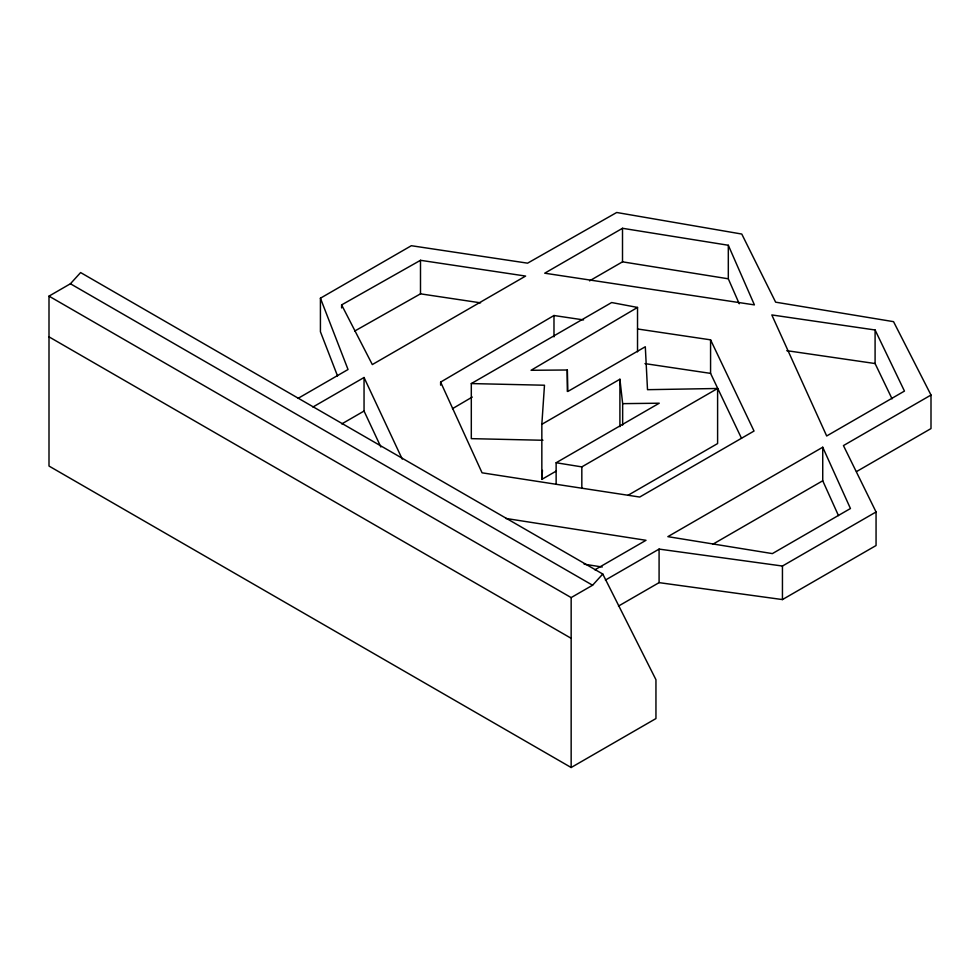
<?xml version="1.0" encoding="UTF-8"?>
<svg xmlns="http://www.w3.org/2000/svg" width="980" height="980" viewBox="0 0 980 980"><rect width="100%" height="100%" fill="white"/><g stroke="black" fill="none" stroke-linecap="round" stroke-linejoin="round"><path stroke-width="1.47" d="M556.395 470.976L541.842 479.379L541.842 424.303L544.476 385.226L471.307 383.572L471.307 438.648L542.957 440.265M541.842 479.379L542.455 470.363M70.413 283.759L80.617 272.562L602.774 574.035L655.951 679.716L655.951 718.561L571.156 767.511L49 466.051L49 296.132L70.413 283.759L592.582 585.232L602.774 574.035M637.527 351.845L637.527 307.438L531.062 370.281L567.31 369.999L567.812 391.486L645.306 346.749L647.511 389.685L717.605 388.484L717.605 443.56L627.96 495.317M440.62 385.152L440.62 382.102L553.982 315.511L583.553 319.909M452.478 408.672L472.25 397.059M337.537 375.952L320.423 331.742L320.423 298.202L411.343 245.711L527.583 263.167L616.702 212.489L741.774 234.049L775.633 302.171L893.539 321.661L931 395.038L931 428.579L856.508 471.588M298.043 398.37L348.035 369.509L320.423 298.202M312.939 407.019L364.046 377.508L402.216 459.069M622.508 228.291L544.721 273.2L754.416 304.89L728.312 245.257L622.508 228.291L622.508 261.832L589.543 280.868M341.775 423.911L364.046 411.049L364.046 377.508M471.307 383.572L611.655 302.538L637.527 307.438M541.842 424.303L619.911 379.236L622.655 403.65L622.655 425.075M637.527 328.974L710.573 339.84L754.024 431.041L639.707 497.044L556.138 484.279L556.138 462.744L659.246 403.209L622.655 403.65M556.138 462.744L581.826 466.884L717.605 388.484M594.897 569.809L646.004 540.298L505.643 518.408M822.735 447.235L667.87 536.648L772.375 553.602L850.444 508.522L822.735 447.235L822.735 480.776L838.476 515.602M49 296.132L571.156 597.592L592.582 585.232M605.383 580.099L659.087 549.094L782.444 566.036L876.059 511.977L843.449 445.582L931 395.038M712.877 544.206L822.735 480.776M618.478 606.081L659.087 582.635L782.444 599.576L876.059 545.529L876.059 511.977M341.616 304.903L420.494 260.3L525.611 276.066L372.314 364.572L341.616 304.903L341.616 307.953M354.76 331.02L420.494 293.841L480.568 302.845M875.091 329.99L771.811 314.935L826.679 435.978L904.454 391.081L875.091 329.99L875.091 363.543L892.057 398.836M786.781 350.668L875.091 363.543M644.975 363.617L710.573 373.38L741.517 438.329M556.138 484.279L482.062 472.813L440.62 382.102M584.129 564.186L602.235 567.016M622.508 261.832L728.312 278.798L739.239 303.763M49 336.851L571.156 638.311M364.046 411.049L380.865 446.99M782.444 566.036L782.444 599.576M728.312 245.257L728.312 278.798M710.573 339.84L710.573 373.38M659.087 549.094L659.087 582.635M619.911 379.236L619.911 426.655M581.826 466.884L581.826 488.42M571.156 597.592L571.156 767.511M567.31 369.999L567.31 391.412M553.982 315.511L553.982 336.863M420.494 260.3L420.494 293.841"/></g></svg>
